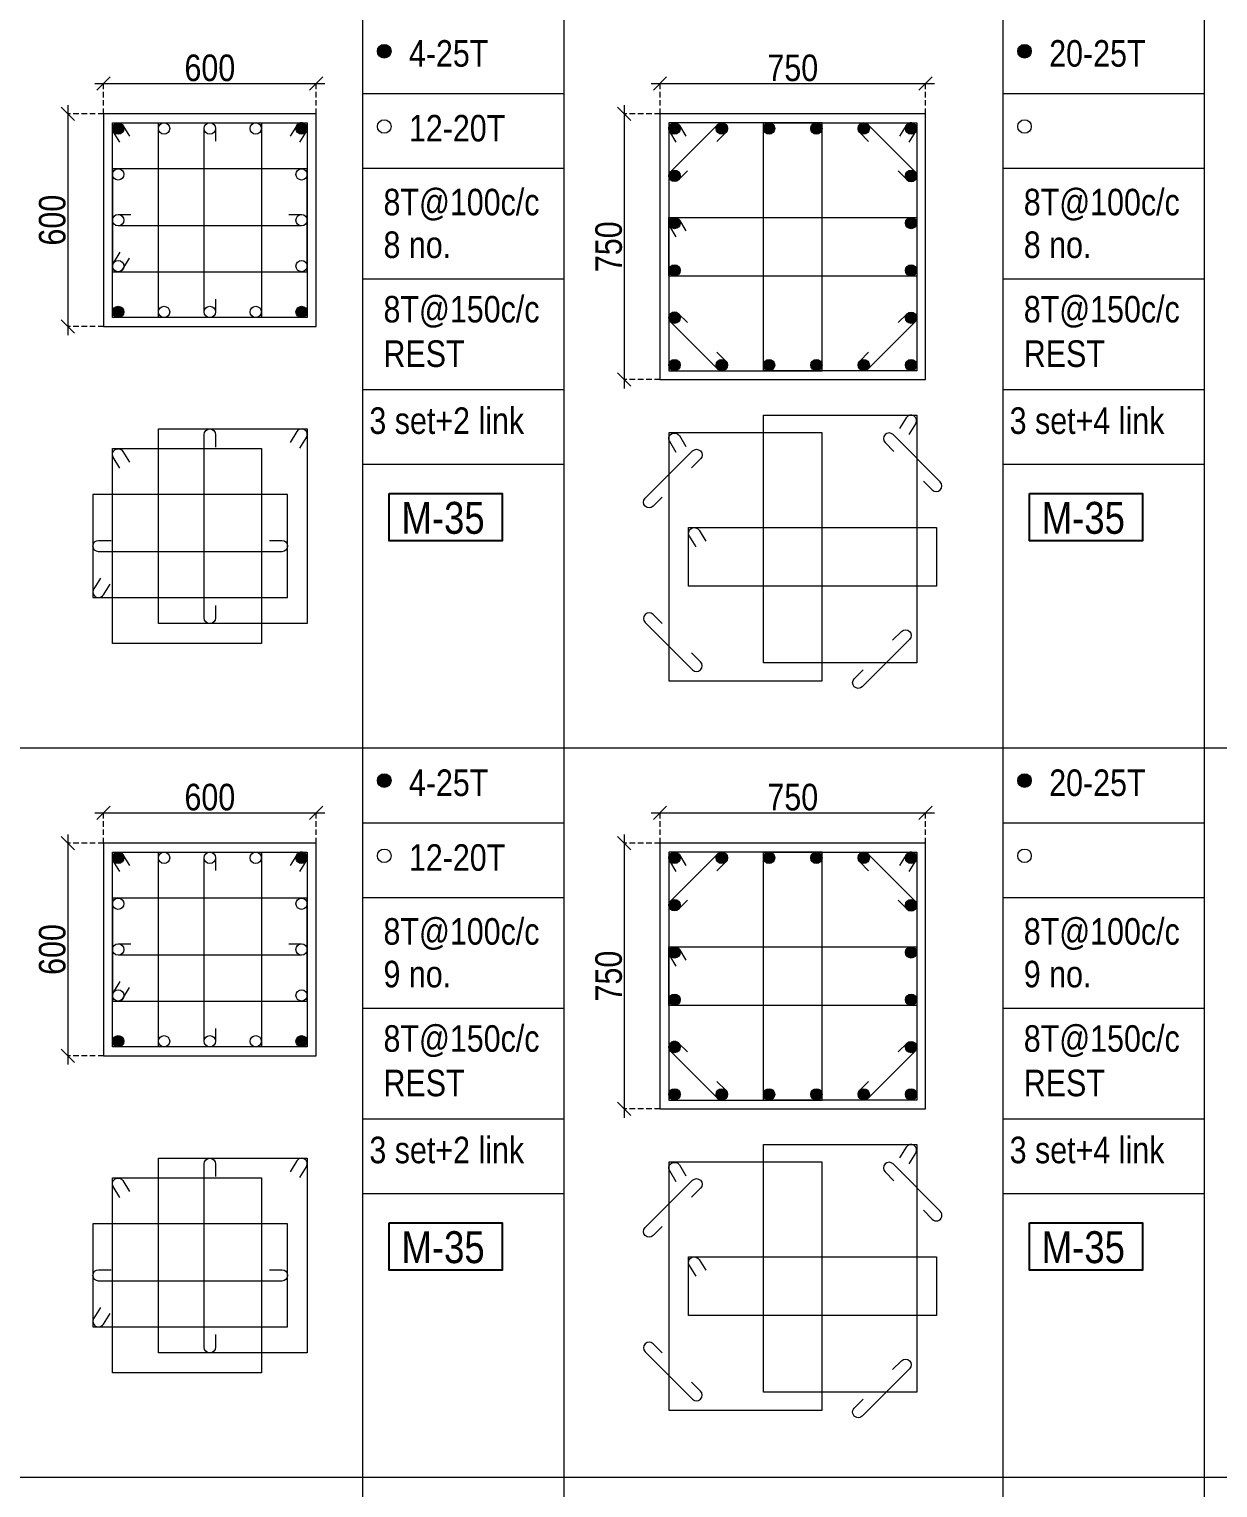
# Model space of a CAD drawing. Header units: millimetres. Extents: x 1112055 to 3390982, y -148532 to 766891.
# Drawn here: x 2640546 to 2653975, y 591624 to 608104 of the extents above; entities that cross this region are included whole.
import ezdxf
from ezdxf.enums import TextEntityAlignment as Align

# ---------------------------------------------------------------- set-up
doc = ezdxf.new("R2010")
doc.units = ezdxf.units.MM
doc.header["$PDMODE"] = 35
doc.header["$PDSIZE"] = -25
doc.linetypes.add('DASHED2', pattern=[0.375, 0.25, -0.125])
doc.linetypes.add('Hidden', pattern=[9.525, 6.35, -3.175])
for name, color, linetype, lineweight in [('B COL. SIZE DIM', 220, 'Continuous', 25), ('B COLSCH', 204, 'Continuous', 20), ('B COLUMN', 1, 'Hidden', 9), ('B STEEL', 34, 'Continuous', 15)]:
    doc.layers.add(name, color=color, linetype=linetype, lineweight=lineweight)
doc.layers.add('B TEXT', color=7, linetype='Continuous')
doc.styles.add('dim inside', font='romans.shx', dxfattribs={"width": 0.8, "height": 125})
doc.styles.add('SWINC', font='swissc.ttf')
doc.dimstyles.new('dim inside', dxfattribs={"dimtxt": 125, "dimasz": 100, "dimexe": 0, "dimexo": 0, "dimgap": 10, "dimtad": 0, "dimdec": 0, "dimzin": 0, "dimdsep": 46, "dimtxsty": 'dim inside', "dimblk": 'SMALL', "dimcen": 0.09, "dimadec": 0, "dimazin": 0, "dimtfac": 1, "dimtdec": 0, "dimtofl": 0, "dimtmove": 0, "dimatfit": 3, "dimfxl": 1, "dimtolj": 1, "dimtzin": 0, "dimarcsym": 2})

# ---------------------------------------------------------------- blocks, each defined once
blk = doc.blocks.new('_Oblique')
at = {"color": 0, "linetype": 'ByBlock', "lineweight": -2}
blk.add_line((-0.5, -0.5), (0.5, 0.5), dxfattribs=at)
blk = doc.blocks.new('*D5347')
at = {"layer": 'B COL. SIZE DIM', "color": 250, "lineweight": 9, "ltscale": 250, "transparency": 16777216}
blk.add_line((2641287, 599251), (2643887, 599251), dxfattribs=at)
at = {"layer": 'B COL. SIZE DIM', "color": 250, "linetype": 'DASHED2', "lineweight": 9, "ltscale": 250, "transparency": 16777216}
for p, q in [((2641387, 598906), (2641387, 599251)), ((2643787, 598906), (2643787, 599251))]:
    blk.add_line(p, q, dxfattribs=at)
at = {"layer": 'Defpoints', "color": 0, "lineweight": 40, "transparency": 16777216}
for p in [(2643787, 599251), (2641387, 598906), (2643787, 598906)]:
    blk.add_point(p, dxfattribs=at)
at = {"layer": 'B COL. SIZE DIM', "color": 250, "lineweight": 9, "transparency": 16777216, "xscale": 150, "yscale": 150, "zscale": 150, "rotation": 180}
blk.add_blockref('_Oblique', (2641387, 599251), dxfattribs=at)
at = {"layer": 'B COL. SIZE DIM', "color": 250, "lineweight": 9, "transparency": 16777216, "xscale": 150, "yscale": 150, "zscale": 150}
blk.add_blockref('_Oblique', (2643787, 599251), dxfattribs=at)
at = {"layer": 'B COL. SIZE DIM', "color": 6, "transparency": 16777216, "insert": (2642587, 599426), "char_height": 300, "attachment_point": 5, "style": 'SWINC'}
blk.add_mtext('\\A1;600', dxfattribs=at)
blk = doc.blocks.new('*D5348')
at = {"layer": 'B COL. SIZE DIM', "color": 250, "lineweight": 9, "ltscale": 250, "transparency": 16777216}
blk.add_line((2640983, 599006), (2640983, 596406), dxfattribs=at)
at = {"layer": 'B COL. SIZE DIM', "color": 250, "linetype": 'DASHED2', "lineweight": 9, "ltscale": 250, "transparency": 16777216}
for p, q in [((2641387, 598906), (2640983, 598906)), ((2641387, 596506), (2640983, 596506))]:
    blk.add_line(p, q, dxfattribs=at)
at = {"layer": 'Defpoints', "color": 0, "lineweight": 40, "transparency": 16777216}
for p in [(2641387, 598906), (2640983, 596506), (2641387, 596506)]:
    blk.add_point(p, dxfattribs=at)
at = {"layer": 'B COL. SIZE DIM', "color": 250, "lineweight": 9, "transparency": 16777216, "xscale": 150, "yscale": 150, "zscale": 150}
for p, rotation in [((2640983, 598906), 90), ((2640983, 596506), 270)]:
    blk.add_blockref('_Oblique', p, dxfattribs=dict(at, rotation=rotation))
at = {"layer": 'B COL. SIZE DIM', "color": 6, "transparency": 16777216, "insert": (2640808, 597706), "char_height": 300, "attachment_point": 5, "rotation": 90, "style": 'SWINC'}
blk.add_mtext('\\A1;600', dxfattribs=at)
blk = doc.blocks.new('*D5349')
at = {"layer": 'B COL. SIZE DIM', "color": 250, "lineweight": 9, "ltscale": 250, "transparency": 16777216}
blk.add_line((2641287, 607490), (2643887, 607490), dxfattribs=at)
at = {"layer": 'B COL. SIZE DIM', "color": 250, "linetype": 'DASHED2', "lineweight": 9, "ltscale": 250, "transparency": 16777216}
for p, q in [((2641387, 607146), (2641387, 607490)), ((2643787, 607146), (2643787, 607490))]:
    blk.add_line(p, q, dxfattribs=at)
at = {"layer": 'Defpoints', "color": 0, "lineweight": 40, "transparency": 16777216}
for p in [(2643787, 607490), (2641387, 607146), (2643787, 607146)]:
    blk.add_point(p, dxfattribs=at)
at = {"layer": 'B COL. SIZE DIM', "color": 250, "lineweight": 9, "transparency": 16777216, "xscale": 150, "yscale": 150, "zscale": 150, "rotation": 180}
blk.add_blockref('_Oblique', (2641387, 607490), dxfattribs=at)
at = {"layer": 'B COL. SIZE DIM', "color": 250, "lineweight": 9, "transparency": 16777216, "xscale": 150, "yscale": 150, "zscale": 150}
blk.add_blockref('_Oblique', (2643787, 607490), dxfattribs=at)
at = {"layer": 'B COL. SIZE DIM', "color": 6, "transparency": 16777216, "insert": (2642587, 607665), "char_height": 300, "attachment_point": 5, "style": 'SWINC'}
blk.add_mtext('\\A1;600', dxfattribs=at)
blk = doc.blocks.new('*D5350')
at = {"layer": 'B COL. SIZE DIM', "color": 250, "lineweight": 9, "ltscale": 250, "transparency": 16777216}
blk.add_line((2640983, 607246), (2640983, 604646), dxfattribs=at)
at = {"layer": 'B COL. SIZE DIM', "color": 250, "linetype": 'DASHED2', "lineweight": 9, "ltscale": 250, "transparency": 16777216}
for p, q in [((2641387, 607146), (2640983, 607146)), ((2641387, 604746), (2640983, 604746))]:
    blk.add_line(p, q, dxfattribs=at)
at = {"layer": 'Defpoints', "color": 0, "lineweight": 40, "transparency": 16777216}
for p in [(2641387, 607146), (2640983, 604746), (2641387, 604746)]:
    blk.add_point(p, dxfattribs=at)
at = {"layer": 'B COL. SIZE DIM', "color": 250, "lineweight": 9, "transparency": 16777216, "xscale": 150, "yscale": 150, "zscale": 150}
for p, rotation in [((2640983, 607146), 90), ((2640983, 604746), 270)]:
    blk.add_blockref('_Oblique', p, dxfattribs=dict(at, rotation=rotation))
at = {"layer": 'B COL. SIZE DIM', "color": 6, "transparency": 16777216, "insert": (2640808, 605946), "char_height": 300, "attachment_point": 5, "rotation": 90, "style": 'SWINC'}
blk.add_mtext('\\A1;600', dxfattribs=at)
blk = doc.blocks.new('*D5359')
at = {"layer": 'B COL. SIZE DIM', "color": 250, "lineweight": 9, "ltscale": 250, "transparency": 16777216}
blk.add_line((2647573, 599251), (2650773, 599251), dxfattribs=at)
at = {"layer": 'B COL. SIZE DIM', "color": 250, "linetype": 'DASHED2', "lineweight": 9, "ltscale": 250, "transparency": 16777216}
for p, q in [((2647673, 598906), (2647673, 599251)), ((2650673, 598906), (2650673, 599251))]:
    blk.add_line(p, q, dxfattribs=at)
at = {"layer": 'Defpoints', "color": 0, "lineweight": 40, "transparency": 16777216}
for p in [(2650673, 599251), (2647673, 598906), (2650673, 598906)]:
    blk.add_point(p, dxfattribs=at)
at = {"layer": 'B COL. SIZE DIM', "color": 250, "lineweight": 9, "transparency": 16777216, "xscale": 150, "yscale": 150, "zscale": 150, "rotation": 180}
blk.add_blockref('_Oblique', (2647673, 599251), dxfattribs=at)
at = {"layer": 'B COL. SIZE DIM', "color": 250, "lineweight": 9, "transparency": 16777216, "xscale": 150, "yscale": 150, "zscale": 150}
blk.add_blockref('_Oblique', (2650673, 599251), dxfattribs=at)
at = {"layer": 'B COL. SIZE DIM', "color": 6, "transparency": 16777216, "insert": (2649173, 599426), "char_height": 300, "attachment_point": 5, "style": 'SWINC'}
blk.add_mtext('\\A1;750', dxfattribs=at)
blk = doc.blocks.new('*D5360')
at = {"layer": 'B COL. SIZE DIM', "color": 250, "lineweight": 9, "ltscale": 250, "transparency": 16777216}
blk.add_line((2647269, 599006), (2647269, 595806), dxfattribs=at)
at = {"layer": 'B COL. SIZE DIM', "color": 250, "linetype": 'DASHED2', "lineweight": 9, "ltscale": 250, "transparency": 16777216}
for p, q in [((2647673, 598906), (2647269, 598906)), ((2647673, 595906), (2647269, 595906))]:
    blk.add_line(p, q, dxfattribs=at)
at = {"layer": 'Defpoints', "color": 0, "lineweight": 40, "transparency": 16777216}
for p in [(2647673, 598906), (2647269, 595906), (2647673, 595906)]:
    blk.add_point(p, dxfattribs=at)
at = {"layer": 'B COL. SIZE DIM', "color": 250, "lineweight": 9, "transparency": 16777216, "xscale": 150, "yscale": 150, "zscale": 150}
for p, rotation in [((2647269, 598906), 90), ((2647269, 595906), 270)]:
    blk.add_blockref('_Oblique', p, dxfattribs=dict(at, rotation=rotation))
at = {"layer": 'B COL. SIZE DIM', "color": 6, "transparency": 16777216, "insert": (2647094, 597406), "char_height": 300, "attachment_point": 5, "rotation": 90, "style": 'SWINC'}
blk.add_mtext('\\A1;750', dxfattribs=at)
blk = doc.blocks.new('*D5361')
at = {"layer": 'B COL. SIZE DIM', "color": 250, "lineweight": 9, "ltscale": 250, "transparency": 16777216}
blk.add_line((2647573, 607490), (2650773, 607490), dxfattribs=at)
at = {"layer": 'B COL. SIZE DIM', "color": 250, "linetype": 'DASHED2', "lineweight": 9, "ltscale": 250, "transparency": 16777216}
for p, q in [((2647673, 607146), (2647673, 607490)), ((2650673, 607146), (2650673, 607490))]:
    blk.add_line(p, q, dxfattribs=at)
at = {"layer": 'Defpoints', "color": 0, "lineweight": 40, "transparency": 16777216}
for p in [(2650673, 607490), (2647673, 607146), (2650673, 607146)]:
    blk.add_point(p, dxfattribs=at)
at = {"layer": 'B COL. SIZE DIM', "color": 250, "lineweight": 9, "transparency": 16777216, "xscale": 150, "yscale": 150, "zscale": 150, "rotation": 180}
blk.add_blockref('_Oblique', (2647673, 607490), dxfattribs=at)
at = {"layer": 'B COL. SIZE DIM', "color": 250, "lineweight": 9, "transparency": 16777216, "xscale": 150, "yscale": 150, "zscale": 150}
blk.add_blockref('_Oblique', (2650673, 607490), dxfattribs=at)
at = {"layer": 'B COL. SIZE DIM', "color": 6, "transparency": 16777216, "insert": (2649173, 607665), "char_height": 300, "attachment_point": 5, "style": 'SWINC'}
blk.add_mtext('\\A1;750', dxfattribs=at)
blk = doc.blocks.new('*D5362')
at = {"layer": 'B COL. SIZE DIM', "color": 250, "lineweight": 9, "ltscale": 250, "transparency": 16777216}
blk.add_line((2647269, 607246), (2647269, 604046), dxfattribs=at)
at = {"layer": 'B COL. SIZE DIM', "color": 250, "linetype": 'DASHED2', "lineweight": 9, "ltscale": 250, "transparency": 16777216}
for p, q in [((2647673, 607146), (2647269, 607146)), ((2647673, 604146), (2647269, 604146))]:
    blk.add_line(p, q, dxfattribs=at)
at = {"layer": 'Defpoints', "color": 0, "lineweight": 40, "transparency": 16777216}
for p in [(2647673, 607146), (2647269, 604146), (2647673, 604146)]:
    blk.add_point(p, dxfattribs=at)
at = {"layer": 'B COL. SIZE DIM', "color": 250, "lineweight": 9, "transparency": 16777216, "xscale": 150, "yscale": 150, "zscale": 150}
for p, rotation in [((2647269, 607146), 90), ((2647269, 604146), 270)]:
    blk.add_blockref('_Oblique', p, dxfattribs=dict(at, rotation=rotation))
at = {"layer": 'B COL. SIZE DIM', "color": 6, "transparency": 16777216, "insert": (2647094, 605646), "char_height": 300, "attachment_point": 5, "rotation": 90, "style": 'SWINC'}
blk.add_mtext('\\A1;750', dxfattribs=at)

msp = doc.modelspace()

# ---------------------------------------------------------------- hatches: boundary and pattern name
at = {"layer": 'B STEEL', "lineweight": 9, "ltscale": 0.5}
h = msp.add_hatch(color=34, dxfattribs=at)
edge = h.paths.add_edge_path()
edge.add_arc((2644557.5, 607854.7), 76.8, 0, 360)
h = msp.add_hatch(color=34, dxfattribs=at)
edge = h.paths.add_edge_path()
edge.add_arc((2651791, 607854.7), 76.8, 0, 360)
h = msp.add_hatch(color=34, dxfattribs=at)
edge = h.paths.add_edge_path()
edge.add_arc((2641551.3, 606981.5), 64, 0, 360)
h = msp.add_hatch(color=34, dxfattribs=at)
edge = h.paths.add_edge_path()
edge.add_arc((2643623.3, 606981.5), 64, 180, 540, ccw=False)
h = msp.add_hatch(color=34, dxfattribs=at)
edge = h.paths.add_edge_path()
edge.add_arc((2647836.7, 606981.5), 64, 0, 360)
at = {"layer": 'B STEEL'}
h = msp.add_hatch(color=34, dxfattribs=at)
edge = h.paths.add_edge_path()
edge.add_arc((2648371.1, 606981.5), 64, 0, 360)
h = msp.add_hatch(color=34, dxfattribs=at)
edge = h.paths.add_edge_path()
edge.add_arc((2648905.4, 606981.5), 64, 0, 360)
h = msp.add_hatch(color=34, dxfattribs=at)
edge = h.paths.add_edge_path()
edge.add_arc((2649439.8, 606981.5), 64, 0, 360)
h = msp.add_hatch(color=34, dxfattribs=at)
edge = h.paths.add_edge_path()
edge.add_arc((2649974.2, 606981.5), 64, 0, 360)
at = {"layer": 'B STEEL', "lineweight": 9, "ltscale": 0.5}
h = msp.add_hatch(color=34, dxfattribs=at)
edge = h.paths.add_edge_path()
edge.add_arc((2650508.6, 606981.5), 64, 180, 540, ccw=False)
at = {"layer": 'B STEEL'}
h = msp.add_hatch(color=34, dxfattribs=at)
edge = h.paths.add_edge_path()
edge.add_arc((2647836.7, 606447.1), 64, 0, 360)
h = msp.add_hatch(color=34, dxfattribs=at)
edge = h.paths.add_edge_path()
edge.add_arc((2650508.6, 606447.1), 64, 0, 360)
h = msp.add_hatch(color=34, dxfattribs=at)
edge = h.paths.add_edge_path()
edge.add_arc((2647836.7, 605912.7), 64, 0, 360)
h = msp.add_hatch(color=34, dxfattribs=at)
edge = h.paths.add_edge_path()
edge.add_arc((2650508.6, 605912.7), 64, 0, 360)
h = msp.add_hatch(color=34, dxfattribs=at)
edge = h.paths.add_edge_path()
edge.add_arc((2647836.7, 605378.3), 64, 0, 360)
h = msp.add_hatch(color=34, dxfattribs=at)
edge = h.paths.add_edge_path()
edge.add_arc((2650508.6, 605378.3), 64, 0, 360)
at = {"layer": 'B STEEL', "lineweight": 9, "ltscale": 0.5}
h = msp.add_hatch(color=34, dxfattribs=at)
edge = h.paths.add_edge_path()
edge.add_arc((2641551.3, 604909.5), 64, 0, 360, ccw=False)
h = msp.add_hatch(color=34, dxfattribs=at)
edge = h.paths.add_edge_path()
edge.add_arc((2643623.3, 604909.5), 64, -180, 180)
at = {"layer": 'B STEEL'}
h = msp.add_hatch(color=34, dxfattribs=at)
edge = h.paths.add_edge_path()
edge.add_arc((2647836.7, 604843.9), 64, 0, 360)
h = msp.add_hatch(color=34, dxfattribs=at)
edge = h.paths.add_edge_path()
edge.add_arc((2650508.6, 604843.9), 64, 0, 360)
at = {"layer": 'B STEEL', "lineweight": 9, "ltscale": 0.5}
h = msp.add_hatch(color=34, dxfattribs=at)
edge = h.paths.add_edge_path()
edge.add_arc((2647836.7, 604309.5), 64, 0, 360, ccw=False)
at = {"layer": 'B STEEL'}
h = msp.add_hatch(color=34, dxfattribs=at)
edge = h.paths.add_edge_path()
edge.add_arc((2648371.1, 604309.5), 64, 0, 360)
h = msp.add_hatch(color=34, dxfattribs=at)
edge = h.paths.add_edge_path()
edge.add_arc((2648905.4, 604309.5), 64, 0, 360)
h = msp.add_hatch(color=34, dxfattribs=at)
edge = h.paths.add_edge_path()
edge.add_arc((2649439.8, 604309.5), 64, 0, 360)
h = msp.add_hatch(color=34, dxfattribs=at)
edge = h.paths.add_edge_path()
edge.add_arc((2649974.2, 604309.5), 64, 0, 360)
at = {"layer": 'B STEEL', "lineweight": 9, "ltscale": 0.5}
h = msp.add_hatch(color=34, dxfattribs=at)
edge = h.paths.add_edge_path()
edge.add_arc((2650508.6, 604309.5), 64, -180, 180)
h = msp.add_hatch(color=34, dxfattribs=at)
edge = h.paths.add_edge_path()
edge.add_arc((2644557.5, 599614.8), 76.8, 0, 360)
h = msp.add_hatch(color=34, dxfattribs=at)
edge = h.paths.add_edge_path()
edge.add_arc((2651791, 599614.8), 76.8, 0, 360)
h = msp.add_hatch(color=34, dxfattribs=at)
edge = h.paths.add_edge_path()
edge.add_arc((2641551.3, 598741.7), 64, 0, 360)
h = msp.add_hatch(color=34, dxfattribs=at)
edge = h.paths.add_edge_path()
edge.add_arc((2643623.3, 598741.7), 64, 180, 540, ccw=False)
h = msp.add_hatch(color=34, dxfattribs=at)
edge = h.paths.add_edge_path()
edge.add_arc((2647836.7, 598741.7), 64, 0, 360)
at = {"layer": 'B STEEL'}
h = msp.add_hatch(color=34, dxfattribs=at)
edge = h.paths.add_edge_path()
edge.add_arc((2648371.1, 598741.7), 64, 0, 360)
h = msp.add_hatch(color=34, dxfattribs=at)
edge = h.paths.add_edge_path()
edge.add_arc((2648905.4, 598741.7), 64, 0, 360)
h = msp.add_hatch(color=34, dxfattribs=at)
edge = h.paths.add_edge_path()
edge.add_arc((2649439.8, 598741.7), 64, 0, 360)
h = msp.add_hatch(color=34, dxfattribs=at)
edge = h.paths.add_edge_path()
edge.add_arc((2649974.2, 598741.7), 64, 0, 360)
at = {"layer": 'B STEEL', "lineweight": 9, "ltscale": 0.5}
h = msp.add_hatch(color=34, dxfattribs=at)
edge = h.paths.add_edge_path()
edge.add_arc((2650508.6, 598741.7), 64, 180, 540, ccw=False)
at = {"layer": 'B STEEL'}
h = msp.add_hatch(color=34, dxfattribs=at)
edge = h.paths.add_edge_path()
edge.add_arc((2647836.7, 598207.3), 64, 0, 360)
h = msp.add_hatch(color=34, dxfattribs=at)
edge = h.paths.add_edge_path()
edge.add_arc((2650508.6, 598207.3), 64, 0, 360)
h = msp.add_hatch(color=34, dxfattribs=at)
edge = h.paths.add_edge_path()
edge.add_arc((2647836.7, 597672.9), 64, 0, 360)
h = msp.add_hatch(color=34, dxfattribs=at)
edge = h.paths.add_edge_path()
edge.add_arc((2650508.6, 597672.9), 64, 0, 360)
h = msp.add_hatch(color=34, dxfattribs=at)
edge = h.paths.add_edge_path()
edge.add_arc((2647836.7, 597138.5), 64, 0, 360)
h = msp.add_hatch(color=34, dxfattribs=at)
edge = h.paths.add_edge_path()
edge.add_arc((2650508.6, 597138.5), 64, 0, 360)
at = {"layer": 'B STEEL', "lineweight": 9, "ltscale": 0.5}
h = msp.add_hatch(color=34, dxfattribs=at)
edge = h.paths.add_edge_path()
edge.add_arc((2641551.3, 596669.7), 64, 0, 360, ccw=False)
h = msp.add_hatch(color=34, dxfattribs=at)
edge = h.paths.add_edge_path()
edge.add_arc((2643623.3, 596669.7), 64, -180, 180)
at = {"layer": 'B STEEL'}
h = msp.add_hatch(color=34, dxfattribs=at)
edge = h.paths.add_edge_path()
edge.add_arc((2647836.7, 596604.1), 64, 0, 360)
h = msp.add_hatch(color=34, dxfattribs=at)
edge = h.paths.add_edge_path()
edge.add_arc((2650508.6, 596604.1), 64, 0, 360)
at = {"layer": 'B STEEL', "lineweight": 9, "ltscale": 0.5}
h = msp.add_hatch(color=34, dxfattribs=at)
edge = h.paths.add_edge_path()
edge.add_arc((2647836.7, 596069.7), 64, 0, 360, ccw=False)
at = {"layer": 'B STEEL'}
h = msp.add_hatch(color=34, dxfattribs=at)
edge = h.paths.add_edge_path()
edge.add_arc((2648371.1, 596069.7), 64, 0, 360)
h = msp.add_hatch(color=34, dxfattribs=at)
edge = h.paths.add_edge_path()
edge.add_arc((2648905.4, 596069.7), 64, 0, 360)
h = msp.add_hatch(color=34, dxfattribs=at)
edge = h.paths.add_edge_path()
edge.add_arc((2649439.8, 596069.7), 64, 0, 360)
h = msp.add_hatch(color=34, dxfattribs=at)
edge = h.paths.add_edge_path()
edge.add_arc((2649974.2, 596069.7), 64, 0, 360)
at = {"layer": 'B STEEL', "lineweight": 9, "ltscale": 0.5}
h = msp.add_hatch(color=34, dxfattribs=at)
edge = h.paths.add_edge_path()
edge.add_arc((2650508.6, 596069.7), 64, -180, 180)

# ---------------------------------------------------------------- linework, layer by layer
at = {"layer": 'B COLSCH', "color": 250, "lineweight": 0}
for p, q in [((2644311.2, 649422.2), (2644311.2, 583503.5)), ((2646585.6, 649422.2), (2646585.6, 574628.3)), ((2653819.1, 649422.2), (2653819.1, 574628.3)), ((2651544.7, 641182.4), (2651544.7, 583503.5)), ((2644311.2, 607378), (2646585.6, 607378)), ((2651544.7, 607378), (2653819.1, 607378)), ((2644311.2, 606533), (2646585.6, 606533)), ((2651544.7, 606533), (2653819.1, 606533)), ((2644311.2, 605283.2), (2646585.6, 605283.2)), ((2651544.7, 605283.2), (2653819.1, 605283.2)), ((2644311.2, 604033.5), (2646585.6, 604033.5)), ((2651544.7, 604033.5), (2653819.1, 604033.5)), ((2644311.2, 603188.5), (2646585.6, 603188.5)), ((2651544.7, 603188.5), (2653819.1, 603188.5)), ((2487307.1, 599983.1), (2667535.6, 599983.1)), ((2644311.2, 599138.2), (2646585.6, 599138.2)), ((2651544.7, 599138.2), (2653819.1, 599138.2)), ((2644311.2, 598293.2), (2646585.6, 598293.2)), ((2651544.7, 598293.2), (2653819.1, 598293.2)), ((2644311.2, 597043.4), (2646585.6, 597043.4)), ((2651544.7, 597043.4), (2653819.1, 597043.4)), ((2644311.2, 595793.6), (2646585.6, 595793.6)), ((2651544.7, 595793.6), (2653819.1, 595793.6)), ((2644311.2, 594948.6), (2646585.6, 594948.6)), ((2651544.7, 594948.6), (2653819.1, 594948.6)), ((2487307.1, 591743.3), (2667535.6, 591743.3))]:
    msp.add_line(p, q, dxfattribs=at)
at = {"layer": 'B COLUMN', "color": 1, "linetype": 'ByBlock', "lineweight": 20}
for points in [[(2641387.3, 604745.5), (2643787.3, 604745.5), (2643787.3, 607145.5), (2641387.3, 607145.5)], [(2647672.6, 604145.5), (2650672.6, 604145.5), (2650672.6, 607145.5), (2647672.6, 607145.5)], [(2641387.3, 596505.7), (2643787.3, 596505.7), (2643787.3, 598905.7), (2641387.3, 598905.7)], [(2647672.6, 595905.7), (2650672.6, 595905.7), (2650672.6, 598905.7), (2647672.6, 598905.7)]]:
    msp.add_lwpolyline(points, close=True, dxfattribs=at)
at = {"layer": 'B STEEL', "color": 34, "lineweight": 9, "ltscale": 0.5}
for points in [[(2641571.6, 606826.5), (2641496.8, 606947.9, -1), (2641605.8, 607015.1), (2641680.6, 606893.6)], [(2642651.3, 605052.2), (2642651.3, 604909.5, -1), (2642523.3, 604909.5), (2642523.3, 606981.5, -1), (2642651.3, 606981.5), (2642651.3, 606838.9)], [(2643603, 606826.5), (2643677.8, 606947.9, 1), (2643568.8, 607015.1), (2643494, 606893.6)], [(2647856.9, 606826.5), (2647782.1, 606947.9, -1), (2647891.2, 607015.1), (2647965.9, 606893.6)], [(2647982.8, 606502.7), (2647881.9, 606401.8, -1), (2647791.4, 606492.4), (2648325.8, 607026.8, -1), (2648416.3, 606936.2), (2648315.5, 606835.4)], [(2650362.5, 606502.7), (2650463.4, 606401.8, 1), (2650553.9, 606492.4), (2650019.5, 607026.8, 1), (2649929, 606936.2), (2650029.8, 606835.4)], [(2650488.4, 606826.5), (2650563.1, 606947.9, 1), (2650454.1, 607015.1), (2650379.3, 606893.6)], [(2643480.6, 606009.5), (2643623.3, 606009.5, -1), (2643623.3, 605881.5), (2641551.3, 605881.5, -1), (2641551.3, 606009.5), (2641694, 606009.5)], [(2647856.9, 605757.7), (2647782.1, 605879.2, -1), (2647891.2, 605946.3), (2647965.9, 605824.8)], [(2641571.6, 605582.6), (2641496.8, 605461.1, 1), (2641605.8, 605394), (2641680.6, 605515.5)], [(2647982.8, 604788.3), (2647881.9, 604889.2, 1), (2647791.4, 604798.7), (2648325.8, 604264.3, 1), (2648416.3, 604354.8), (2648315.5, 604455.7)], [(2650362.5, 604788.3), (2650463.4, 604889.2, -1), (2650553.9, 604798.7), (2650019.5, 604264.3, -1), (2649929, 604354.8), (2650029.8, 604455.7)], [(2650488.4, 603525.3), (2650563.1, 603646.7, 1), (2650454.1, 603713.9), (2650379.3, 603592.4)], [(2642651.3, 601594.4), (2642651.3, 601451.8, -1), (2642523.3, 601451.8), (2642523.3, 603523.7, -1), (2642651.3, 603523.7), (2642651.3, 603381.1)], [(2643603, 603368.7), (2643677.8, 603490.2, 1), (2643568.8, 603557.3), (2643494, 603435.8)], [(2647856.9, 603322.9), (2647782.1, 603444.4, -1), (2647891.2, 603511.5), (2647965.9, 603390)], [(2650648.4, 602999.1), (2650749.3, 602898.3, 1), (2650839.8, 602988.8), (2650305.4, 603523.2, 1), (2650214.9, 603432.7), (2650315.8, 603331.8)], [(2641571.6, 603145.6), (2641496.8, 603267.1, -1), (2641605.8, 603334.2), (2641680.6, 603212.7)], [(2647696.8, 602814.6), (2647596, 602713.7, -1), (2647505.4, 602804.2), (2648039.8, 603338.6, -1), (2648130.4, 603248.1), (2648029.5, 603147.2)], [(2648080.1, 602254.1), (2648005.3, 602375.6, -1), (2648114.3, 602442.7), (2648189.1, 602321.2)], [(2643259.4, 602328.7), (2643402, 602328.7, -1), (2643402, 602200.7), (2641330, 602200.7, -1), (2641330, 602328.7), (2641472.7, 602328.7)], [(2641350.3, 601901.7), (2641275.5, 601780.2, 1), (2641384.6, 601713.1), (2641459.3, 601834.6)], [(2647696.8, 601390.3), (2647596, 601491.1, 1), (2647505.4, 601400.6), (2648039.8, 600866.2, 1), (2648130.4, 600956.7), (2648029.5, 601057.6)], [(2650301, 601199.2), (2650401.9, 601300, -1), (2650492.4, 601209.5), (2649958, 600675.1, -1), (2649867.5, 600765.6), (2649968.3, 600866.5)], [(2641571.6, 598586.6), (2641496.8, 598708.1, -1), (2641605.8, 598775.2), (2641680.6, 598653.7)], [(2642651.3, 596812.3), (2642651.3, 596669.7, -1), (2642523.3, 596669.7), (2642523.3, 598741.7, -1), (2642651.3, 598741.7), (2642651.3, 598599)], [(2643603, 598586.6), (2643677.8, 598708.1, 1), (2643568.8, 598775.2), (2643494, 598653.7)], [(2647856.9, 598586.6), (2647782.1, 598708.1, -1), (2647891.2, 598775.2), (2647965.9, 598653.7)], [(2647982.8, 598262.9), (2647881.9, 598162, -1), (2647791.4, 598252.5), (2648325.8, 598786.9, -1), (2648416.3, 598696.4), (2648315.5, 598595.5)], [(2650362.5, 598262.9), (2650463.4, 598162, 1), (2650553.9, 598252.5), (2650019.5, 598786.9, 1), (2649929, 598696.4), (2650029.8, 598595.5)], [(2650488.4, 598586.6), (2650563.1, 598708.1, 1), (2650454.1, 598775.2), (2650379.3, 598653.7)], [(2643480.6, 597769.7), (2643623.3, 597769.7, -1), (2643623.3, 597641.7), (2641551.3, 597641.7, -1), (2641551.3, 597769.7), (2641694, 597769.7)], [(2647856.9, 597517.8), (2647782.1, 597639.3, -1), (2647891.2, 597706.4), (2647965.9, 597584.9)], [(2641571.6, 597342.7), (2641496.8, 597221.2, 1), (2641605.8, 597154.1), (2641680.6, 597275.6)], [(2647982.8, 596548.5), (2647881.9, 596649.4, 1), (2647791.4, 596558.8), (2648325.8, 596024.4, 1), (2648416.3, 596115), (2648315.5, 596215.8)], [(2650362.5, 596548.5), (2650463.4, 596649.4, -1), (2650553.9, 596558.8), (2650019.5, 596024.4, -1), (2649929, 596115), (2650029.8, 596215.8)], [(2650488.4, 595285.4), (2650563.1, 595406.9, 1), (2650454.1, 595474), (2650379.3, 595352.5)], [(2642651.3, 593354.6), (2642651.3, 593211.9, -1), (2642523.3, 593211.9), (2642523.3, 595283.9, -1), (2642651.3, 595283.9), (2642651.3, 595141.2)], [(2643603, 595128.8), (2643677.8, 595250.3, 1), (2643568.8, 595317.4), (2643494, 595196)], [(2647856.9, 595083), (2647782.1, 595204.5, -1), (2647891.2, 595271.6), (2647965.9, 595150.2)], [(2650648.4, 594759.3), (2650749.3, 594658.4, 1), (2650839.8, 594749), (2650305.4, 595283.3, 1), (2650214.9, 595192.8), (2650315.8, 595091.9)], [(2641571.6, 594905.8), (2641496.8, 595027.3, -1), (2641605.8, 595094.4), (2641680.6, 594972.9)], [(2647696.8, 594574.7), (2647596, 594473.8, -1), (2647505.4, 594564.4), (2648039.8, 595098.8, -1), (2648130.4, 595008.2), (2648029.5, 594907.4)], [(2648080.1, 594014.3), (2648005.3, 594135.7, -1), (2648114.3, 594202.9), (2648189.1, 594081.4)], [(2643259.4, 594088.8), (2643402, 594088.8, -1), (2643402, 593960.8), (2641330, 593960.8, -1), (2641330, 594088.8), (2641472.7, 594088.8)], [(2641350.3, 593661.9), (2641275.5, 593540.4, 1), (2641384.6, 593473.3), (2641459.3, 593594.8)], [(2647696.8, 593150.4), (2647596, 593251.3, 1), (2647505.4, 593160.7), (2648039.8, 592626.4, 1), (2648130.4, 592716.9), (2648029.5, 592817.8)], [(2650301, 592959.3), (2650401.9, 593060.2, -1), (2650492.4, 592969.6), (2649958, 592435.2, -1), (2649867.5, 592525.8), (2649968.3, 592626.6)]]:
    msp.add_lwpolyline(points, format="xyb", dxfattribs=at)
for points in [[(2643169.3, 607045.5), (2643169.3, 604845.5), (2641487.3, 604845.5), (2641487.3, 607045.5)], [(2643687.3, 607045.5), (2643687.3, 604845.5), (2642005.3, 604845.5), (2642005.3, 607045.5)], [(2647772.6, 604245.5), (2649503.9, 604245.5), (2649503.9, 607045.5), (2647772.6, 607045.5)], [(2650572.6, 604245.5), (2648841.4, 604245.5), (2648841.4, 607045.5), (2650572.6, 607045.5)], [(2641487.3, 605363.5), (2643687.3, 605363.5), (2643687.3, 606527.5), (2641487.3, 606527.5)], [(2647772.6, 605976.7), (2650572.6, 605976.7), (2650572.6, 605314.3), (2647772.6, 605314.3)], [(2650572.6, 600944.3), (2648841.4, 600944.3), (2648841.4, 603744.3), (2650572.6, 603744.3)], [(2643687.3, 603587.7), (2643687.3, 601387.7), (2642005.3, 601387.7), (2642005.3, 603587.7)], [(2647772.6, 600741.9), (2649503.9, 600741.9), (2649503.9, 603541.9), (2647772.6, 603541.9)], [(2643169.3, 603364.7), (2643169.3, 601164.7), (2641487.3, 601164.7), (2641487.3, 603364.7)], [(2641266, 601682.7), (2643466, 601682.7), (2643466, 602846.7), (2641266, 602846.7)], [(2647995.8, 602473.2), (2650795.8, 602473.2), (2650795.8, 601810.7), (2647995.8, 601810.7)], [(2643169.3, 598805.7), (2643169.3, 596605.7), (2641487.3, 596605.7), (2641487.3, 598805.7)], [(2643687.3, 598805.7), (2643687.3, 596605.7), (2642005.3, 596605.7), (2642005.3, 598805.7)], [(2647772.6, 596005.7), (2649503.9, 596005.7), (2649503.9, 598805.7), (2647772.6, 598805.7)], [(2650572.6, 596005.7), (2648841.4, 596005.7), (2648841.4, 598805.7), (2650572.6, 598805.7)], [(2641487.3, 597123.7), (2643687.3, 597123.7), (2643687.3, 598287.7), (2641487.3, 598287.7)], [(2647772.6, 597736.9), (2650572.6, 597736.9), (2650572.6, 597074.5), (2647772.6, 597074.5)], [(2650572.6, 592704.5), (2648841.4, 592704.5), (2648841.4, 595504.5), (2650572.6, 595504.5)], [(2643687.3, 595347.9), (2643687.3, 593147.9), (2642005.3, 593147.9), (2642005.3, 595347.9)], [(2647772.6, 592502.1), (2649503.9, 592502.1), (2649503.9, 595302.1), (2647772.6, 595302.1)], [(2643169.3, 595124.8), (2643169.3, 592924.8), (2641487.3, 592924.8), (2641487.3, 595124.8)], [(2641266, 593442.8), (2643466, 593442.8), (2643466, 594606.8), (2641266, 594606.8)], [(2647995.8, 594233.3), (2650795.8, 594233.3), (2650795.8, 593570.9), (2647995.8, 593570.9)]]:
    msp.add_lwpolyline(points, close=True, dxfattribs=at)
for centre, radius in [((2644557.5, 607854.7), 76.8), ((2651791, 607854.7), 76.8), ((2641551.3, 606981.5), 64), ((2642069.3, 606981.5), 64), ((2642587.3, 606981.5), 64), ((2643105.3, 606981.5), 64), ((2643623.3, 606981.5), 64), ((2644557.5, 607004.4), 76.8), ((2647836.7, 606981.5), 64), ((2648371.1, 606981.5), 64), ((2648905.4, 606981.5), 64), ((2649439.8, 606981.5), 64), ((2649974.2, 606981.5), 64), ((2650508.6, 606981.5), 64), ((2651791, 607004.4), 76.8), ((2641551.3, 606463.5), 64), ((2643623.3, 606463.5), 64), ((2647836.7, 606447.1), 64), ((2650508.6, 606447.1), 64), ((2641551.3, 605945.5), 64), ((2643623.3, 605945.5), 64), ((2647836.7, 605912.7), 64), ((2650508.6, 605912.7), 64), ((2641551.3, 605427.5), 64), ((2643623.3, 605427.5), 64), ((2647836.7, 605378.3), 64), ((2650508.6, 605378.3), 64), ((2641551.3, 604909.5), 64), ((2642069.3, 604909.5), 64), ((2642587.3, 604909.5), 64), ((2643105.3, 604909.5), 64), ((2643623.3, 604909.5), 64), ((2647836.7, 604843.9), 64), ((2650508.6, 604843.9), 64), ((2647836.7, 604309.5), 64), ((2648371.1, 604309.5), 64), ((2648905.4, 604309.5), 64), ((2649439.8, 604309.5), 64), ((2649974.2, 604309.5), 64), ((2650508.6, 604309.5), 64), ((2644557.5, 599614.8), 76.8), ((2651791, 599614.8), 76.8), ((2641551.3, 598741.7), 64), ((2642069.3, 598741.7), 64), ((2642587.3, 598741.7), 64), ((2643105.3, 598741.7), 64), ((2643623.3, 598741.7), 64), ((2644557.5, 598764.6), 76.8), ((2647836.7, 598741.7), 64), ((2648371.1, 598741.7), 64), ((2648905.4, 598741.7), 64), ((2649439.8, 598741.7), 64), ((2649974.2, 598741.7), 64), ((2650508.6, 598741.7), 64), ((2651791, 598764.6), 76.8), ((2641551.3, 598223.7), 64), ((2643623.3, 598223.7), 64), ((2647836.7, 598207.3), 64), ((2650508.6, 598207.3), 64), ((2641551.3, 597705.7), 64), ((2643623.3, 597705.7), 64), ((2647836.7, 597672.9), 64), ((2650508.6, 597672.9), 64), ((2641551.3, 597187.7), 64), ((2643623.3, 597187.7), 64), ((2647836.7, 597138.5), 64), ((2650508.6, 597138.5), 64), ((2641551.3, 596669.7), 64), ((2642069.3, 596669.7), 64), ((2642587.3, 596669.7), 64), ((2643105.3, 596669.7), 64), ((2643623.3, 596669.7), 64), ((2647836.7, 596604.1), 64), ((2650508.6, 596604.1), 64), ((2647836.7, 596069.7), 64), ((2648371.1, 596069.7), 64), ((2648905.4, 596069.7), 64), ((2649439.8, 596069.7), 64), ((2649974.2, 596069.7), 64), ((2650508.6, 596069.7), 64)]:
    msp.add_circle(centre, radius, dxfattribs=at)
at = {"layer": 'B TEXT', "color": 1}
for points in [[(2644614.8, 602859.4), (2645889.4, 602859.4), (2645889.4, 602321.5), (2644614.8, 602321.5)], [(2651848.4, 602859.4), (2653123, 602859.4), (2653123, 602321.5), (2651848.4, 602321.5)], [(2644614.8, 594619.6), (2645889.4, 594619.6), (2645889.4, 594081.6), (2644614.8, 594081.6)], [(2651848.4, 594619.6), (2653123, 594619.6), (2653123, 594081.6), (2651848.4, 594081.6)]]:
    msp.add_lwpolyline(points, close=True, dxfattribs=at)

# ---------------------------------------------------------------- texts
at = {"layer": 'B TEXT', "style": 'SWINC'}
for s, p in [('4-25T', (2644836, 607680.1)), ('20-25T', (2652069.5, 607680.1)), ('12-20T', (2644836, 606835.1)), ('8T@100c/c', (2644549, 606000.3)), ('8T@100c/c', (2651782.6, 606000.3)), ('8 no.', (2644549, 605518.5)), ('8 no.', (2651782.6, 605518.5)), ('8T@150c/c', (2644549, 604790.4)), ('8T@150c/c', (2651782.6, 604790.4)), ('REST', (2644549, 604288)), ('REST', (2651782.6, 604288)), ('3 set+2 link', (2644389.4, 603531)), ('3 set+4 link', (2651622.9, 603531)), ('4-25T', (2644836, 599440.3)), ('20-25T', (2652069.5, 599440.3)), ('12-20T', (2644836, 598595.3)), ('8T@100c/c', (2644549, 597760.4)), ('8T@100c/c', (2651782.6, 597760.4)), ('9 no.', (2644549, 597278.7)), ('9 no.', (2651782.6, 597278.7)), ('8T@150c/c', (2644549, 596550.6)), ('8T@150c/c', (2651782.6, 596550.6)), ('REST', (2644549, 596048.2)), ('REST', (2651782.6, 596048.2)), ('3 set+2 link', (2644389.4, 595291.1)), ('3 set+4 link', (2651622.9, 595291.1))]:
    msp.add_text(s, height=300, dxfattribs=at).set_placement(p)
at = {"layer": 'B TEXT', "color": 1, "style": 'SWINC'}
for p in [(2644752.2, 602294.9), (2651985.7, 602294.9), (2644752.2, 594055.1), (2651985.7, 594055.1)]:
    msp.add_text('M-35', height=360, dxfattribs=at).set_placement(p, align=Align.BOTTOM_LEFT)

# ---------------------------------------------------------------- dimensions: what is measured, and where the dimension line sits
at = {"layer": 'B COL. SIZE DIM', "color": 250, "ltscale": 250}
for base, p1, p2, picture, middle in [((2643787.3, 607490.5), (2641387.3, 607145.5), (2643787.3, 607145.5), '*D5349', (2642587.3, 607665.5)), ((2650672.6, 607490.5), (2647672.6, 607145.5), (2650672.6, 607145.5), '*D5361', (2649172.6, 607665.5)), ((2643787.3, 599250.6), (2641387.3, 598905.7), (2643787.3, 598905.7), '*D5347', (2642587.3, 599425.6)), ((2650672.6, 599250.6), (2647672.6, 598905.7), (2650672.6, 598905.7), '*D5359', (2649172.6, 599425.6))]:
    dim = msp.add_linear_dim(base=base, p1=p1, p2=p2, dimstyle='dim inside', override={"dimtxt": 300, "dimasz": 150, "dimgap": 25, "dimtad": 3, "dimlfac": 0.25, "dimtxsty": 'SWINC', "dimblk1": 'Oblique', "dimblk2": 'Oblique', "dimsah": 1, "dimdle": 100, "dimclrd": 250, "dimclre": 250, "dimclrt": 6, "dimfxl": 1000, "dimlwd": 9, "dimlwe": 9}, dxfattribs=at)
    dim.commit()
    dim.dimension.update_dxf_attribs({"geometry": picture, "text_midpoint": middle})
for base, p1, p2, picture, middle in [((2640983.4, 604745.5), (2641387.3, 607145.5), (2641387.3, 604745.5), '*D5350', (2640808.4, 605945.5)), ((2647268.8, 604145.5), (2647672.6, 607145.5), (2647672.6, 604145.5), '*D5362', (2647093.8, 605645.5)), ((2640983.4, 596505.7), (2641387.3, 598905.7), (2641387.3, 596505.7), '*D5348', (2640808.4, 597705.7)), ((2647268.8, 595905.7), (2647672.6, 598905.7), (2647672.6, 595905.7), '*D5360', (2647093.8, 597405.7))]:
    dim = msp.add_linear_dim(base=base, p1=p1, p2=p2, angle=90, dimstyle='dim inside', override={"dimtxt": 300, "dimasz": 150, "dimgap": 25, "dimtad": 3, "dimlfac": 0.25, "dimtxsty": 'SWINC', "dimblk1": 'Oblique', "dimblk2": 'Oblique', "dimsah": 1, "dimdle": 100, "dimclrd": 250, "dimclre": 250, "dimclrt": 6, "dimfxl": 1000, "dimlwd": 9, "dimlwe": 9}, dxfattribs=at)
    dim.commit()
    dim.dimension.update_dxf_attribs({"geometry": picture, "text_midpoint": middle})

doc.saveas('drawing.dxf')
